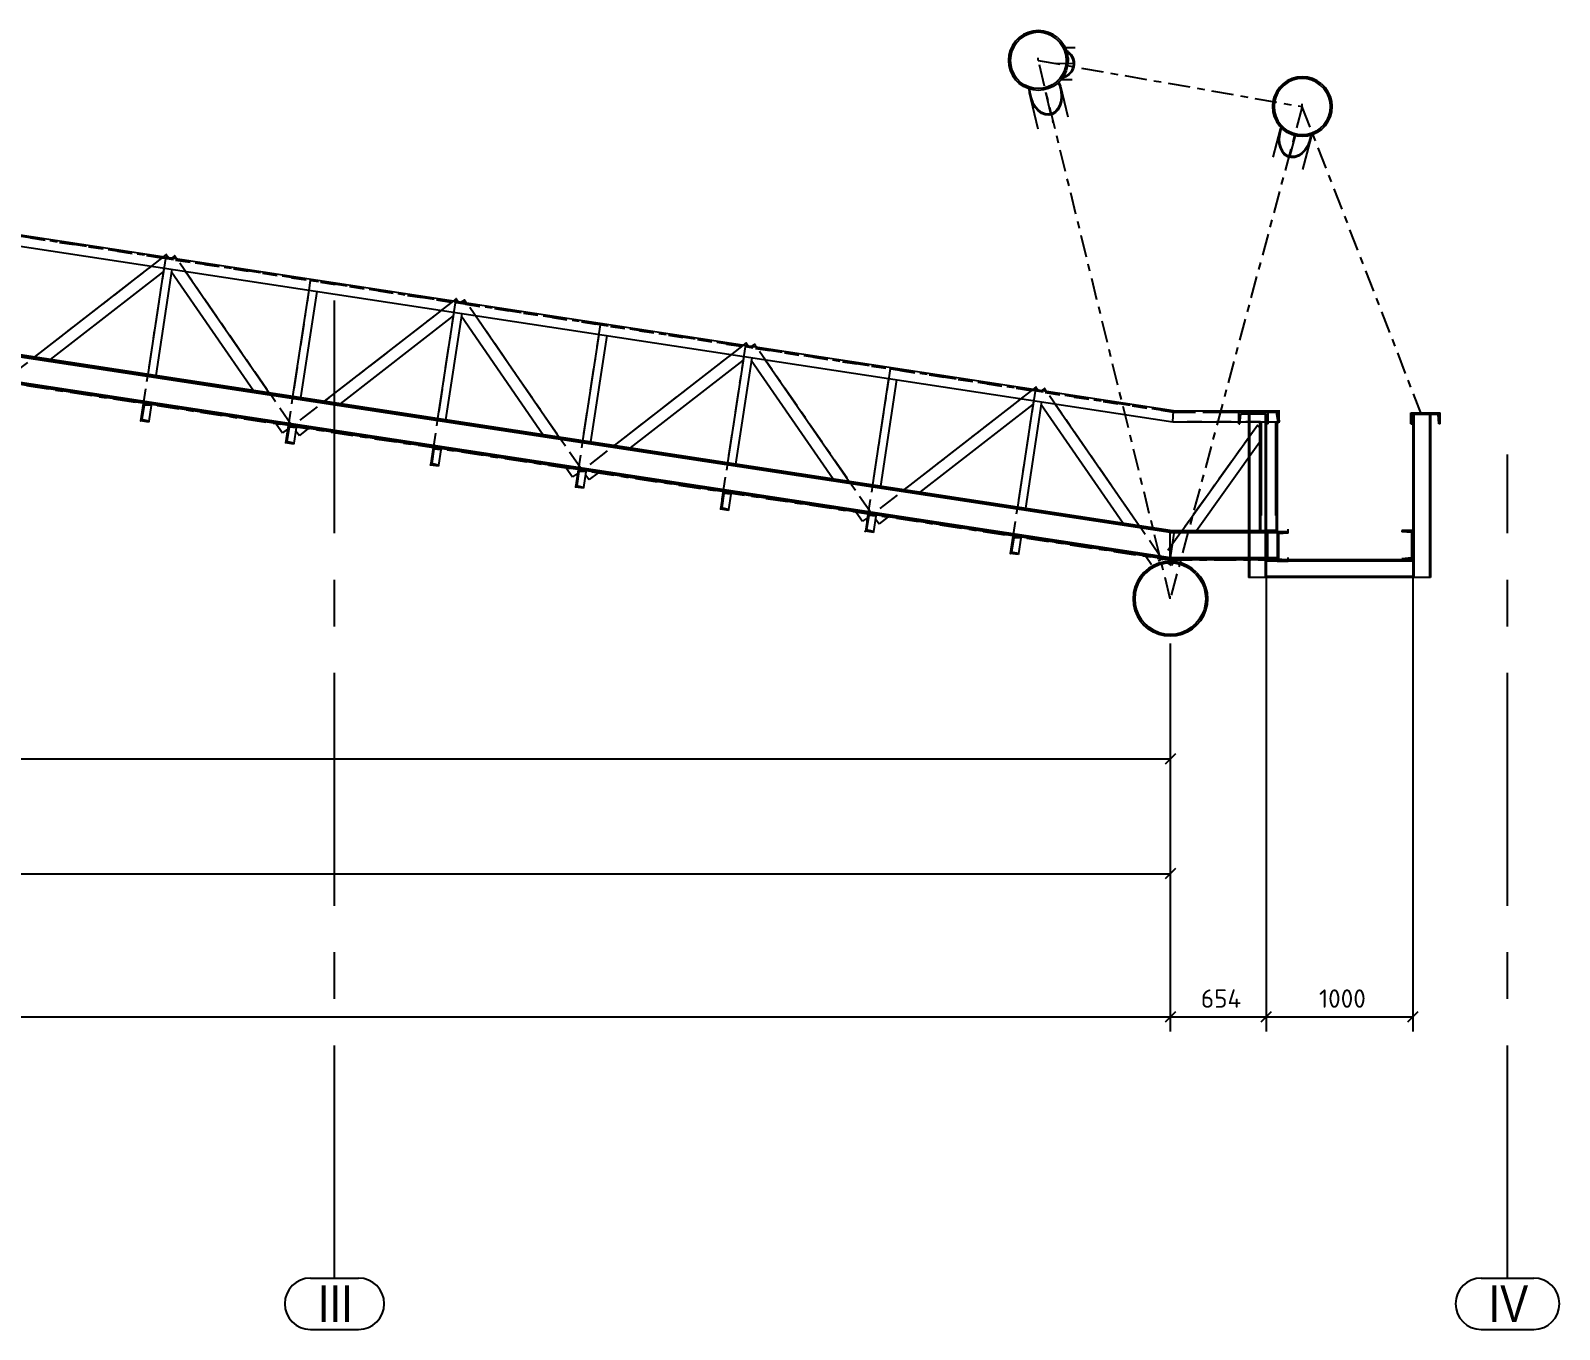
# Model space of a CAD drawing. Header units: millimetres. Extents: x 2368 to 8313, y 7493 to 11698.
# Drawn here: x 6373.1 to 6581.7, y 10291.8 to 10469 of the extents above; entities that cross this region are included whole.
import ezdxf

# ---------------------------------------------------------------- set-up
doc = ezdxf.new("R2010")
doc.units = ezdxf.units.MM
for name, pattern in [('CENTER', [50.8, 31.75, -6.35, 6.35, -6.35]), ('XKITLINE00', [0]), ('XKITLINE02', [4, 2, -2]), ('XKITLINE03', [6, 3, -1, 1, -1])]:
    doc.linetypes.add(name, pattern=pattern)
doc.styles.add('ARIAL_NARROW', font='ARIALN.TTF')
doc.styles.add('ISOCPEUR', font='isocpeur.ttf')

# ---------------------------------------------------------------- blocks, each defined once
blk = doc.blocks.new('KESIT')
for p, q in [((-3.74, 18.57), (-3.74, 20.07)), ((0.28, 20.07), (-3.74, 20.07)), ((-2.35, 19.9), (-2.4, 19.9)), ((-0.05, 19.9), (0, 19.9)), ((19.72, 20.07), (23.74, 20.07)), ((20, 19.9), (20.05, 19.9)), ((22.4, 19.9), (22.35, 19.9)), ((23.74, 18.57), (23.74, 20.07)), ((-3.74, 18.57), (-3.57, 18.57)), ((0.28, 18.57), (0.12, 18.57)), ((19.72, 18.57), (19.88, 18.57)), ((23.74, 18.57), (23.57, 18.57)), ((1.5, 4.02), (1.5, 3.86)), ((20, 0), (20, 4.13)), ((1.5, 0), (0, 0)), ((1.5, 0), (1.5, 0.17))]:
    blk.add_line(p, q)
at = {"color": 7, "linetype": 'XKITLINE00'}
for p, q in [((-3.57, 18.57), (-3.46, 19.9)), ((0, 19.9), (-3.46, 19.9)), ((-2.4, 19.9), (-2.4, -2.39)), ((-2.26, 19.9), (-2.26, -2.39)), ((-0.14, 19.9), (-0.14, -2.39)), ((0, 19.9), (0, 4.31)), ((0.11, 18.57), (0, 19.9)), ((0.28, 18.57), (0.28, 20.07)), ((19.72, 18.57), (19.72, 20.07)), ((19.89, 18.57), (20, 19.9)), ((20, 19.9), (20, -2.39)), ((20, 19.9), (23.46, 19.9)), ((20.14, 19.9), (20.14, -2.39)), ((22.26, 19.9), (22.26, -2.39)), ((22.4, 19.9), (22.4, -2.39)), ((23.57, 18.57), (23.46, 19.9)), ((0.12, 18.57), (0.11, 18.58)), ((19.88, 18.57), (19.89, 18.58)), ((0, 4.31), (0, 4.02)), ((1.5, 4.02), (0, 4.02)), ((0, 4.02), (0, -2.39)), ((1.5, 3.85), (0.17, 3.74)), ((0.17, 3.74), (0.17, 0.28)), ((1.5, 3.86), (1.49, 3.84)), ((20, 4.02), (18.5, 4.02)), ((18.5, 4.02), (18.5, 3.85)), ((19.83, 3.74), (18.5, 3.85)), ((19.83, 3.74), (19.83, 0.28)), ((20, 4.13), (20, 4)), ((20, 4), (20, 3.88)), ((1.5, 0.17), (0.17, 0.28)), ((19.83, 0.28), (18.5, 0.17)), ((18.5, 0), (18.5, 0.17)), ((20, 0), (18.5, 0)), ((-2.4, -1.89), (-2.4, -2.06)), ((20, -0.14), (0, -0.14)), ((18.5, 0), (1.5, 0)), ((22.4, -2.39), (-2.4, -2.39)), ((20, -2.25), (0, -2.25))]:
    blk.add_line(p, q, dxfattribs=at)
at = {"color": 1, "linetype": 'XKITLINE03'}
blk.add_line((20, 0), (20, 0.37), dxfattribs=at)
at = {"color": 1, "linetype": 'XKITLINE00'}
blk.add_circle((20, 0.18), 0.01, dxfattribs=at)

msp = doc.modelspace()

# ---------------------------------------------------------------- linework, layer by layer
at = {"color": 8, "linetype": 'XKITLINE00'}
for p, q in [((6509.1996, 10468.7057), (6508.5582, 10468.4053)), ((6509.8832, 10468.8896), (6509.1996, 10468.7057)), ((6509.9241, 10468.6562), (6509.2803, 10468.483)), ((6510.5882, 10468.9516), (6509.8832, 10468.8896)), ((6510.5882, 10468.7146), (6509.9241, 10468.6562)), ((6511.2932, 10468.8896), (6510.5882, 10468.9516)), ((6511.2522, 10468.6562), (6510.5882, 10468.7146)), ((6511.8961, 10468.483), (6511.2522, 10468.6562)), ((6511.9768, 10468.7057), (6511.2932, 10468.8896)), ((6512.6182, 10468.4053), (6511.9768, 10468.7057)), ((6507.0721, 10466.9131), (6506.773, 10466.269)), ((6507.2765, 10466.7946), (6506.9948, 10466.1879)), ((6507.478, 10467.4952), (6507.0721, 10466.9131)), ((6507.6588, 10467.3429), (6507.2765, 10466.7946)), ((6507.9785, 10467.9977), (6507.478, 10467.4952)), ((6508.1302, 10467.8162), (6507.6588, 10467.3429)), ((6508.5582, 10468.4053), (6507.9785, 10467.9977)), ((6508.6762, 10468.2001), (6508.1302, 10467.8162)), ((6509.2803, 10468.483), (6508.6762, 10468.2001)), ((6512.5002, 10468.2001), (6511.8961, 10468.483)), ((6513.0462, 10467.8162), (6512.5002, 10468.2001)), ((6513.1979, 10467.9977), (6512.6182, 10468.4053)), ((6513.0462, 10467.8162), (6513.5175, 10467.3429)), ((6513.1979, 10467.9977), (6513.6983, 10467.4952)), ((6513.5175, 10467.3429), (6513.8999, 10466.7946)), ((6513.6983, 10467.4952), (6514.1042, 10466.9131)), ((6513.8999, 10466.7946), (6514.1816, 10466.1879)), ((6514.1042, 10466.9131), (6514.4033, 10466.269)), ((6514.35, 10466.6105), (6514.3497, 10466.5271)), ((6514.3497, 10466.5271), (6514.406, 10466.3367)), ((6515.6182, 10466.5756), (6514.35, 10466.6105)), ((6506.5899, 10465.5825), (6506.5282, 10464.8745)), ((6506.5282, 10465.2411), (6506.5282, 10464.8745)), ((6506.5282, 10464.8745), (6506.5899, 10464.1666)), ((6506.773, 10466.269), (6506.5899, 10465.5825)), ((6506.8223, 10465.5414), (6506.7642, 10464.8745)), ((6506.7642, 10464.8745), (6506.8223, 10464.2077)), ((6506.9948, 10466.1879), (6506.8223, 10465.5414)), ((6514.1816, 10466.1879), (6514.3541, 10465.5414)), ((6514.3541, 10465.5414), (6514.4122, 10464.8745)), ((6514.4122, 10464.8745), (6514.3541, 10464.2077)), ((6514.4033, 10466.269), (6514.5865, 10465.5825)), ((6514.406, 10466.3367), (6514.4203, 10466.2993)), ((6514.4203, 10466.2993), (6514.4391, 10466.2107)), ((6514.4391, 10466.2107), (6514.4794, 10466.0605)), ((6514.698, 10466.0437), (6514.4391, 10466.2107)), ((6514.6174, 10465.9715), (6514.4794, 10466.0605)), ((6514.5865, 10465.5825), (6514.6482, 10464.8745)), ((6514.6482, 10464.8745), (6514.5865, 10464.1666)), ((6514.6174, 10465.9715), (6514.9733, 10465.6118)), ((6514.6482, 10465.2411), (6514.6482, 10464.8745)), ((6514.698, 10466.0437), (6515.0709, 10465.6668)), ((6514.9733, 10465.6118), (6515.2269, 10465.1945)), ((6515.0709, 10465.6668), (6515.3367, 10465.2295)), ((6515.2269, 10465.1945), (6515.3655, 10464.7405)), ((6515.3367, 10465.2295), (6515.4819, 10464.7538)), ((6515.3655, 10464.7405), (6515.3821, 10464.2725)), ((6515.4819, 10464.7538), (6515.4993, 10464.2634)), ((6506.5899, 10464.1666), (6506.773, 10463.4801)), ((6506.773, 10463.4801), (6507.0721, 10462.836)), ((6506.8223, 10464.2077), (6506.9948, 10463.5612)), ((6506.9948, 10463.5612), (6507.2765, 10462.9545)), ((6507.0721, 10462.836), (6507.478, 10462.2539)), ((6507.2765, 10462.9545), (6507.6588, 10462.4062)), ((6507.6588, 10462.4062), (6508.1302, 10461.9329)), ((6513.5175, 10462.4062), (6513.0462, 10461.9329)), ((6513.8999, 10462.9545), (6513.5175, 10462.4062)), ((6514.1042, 10462.836), (6513.6983, 10462.2539)), ((6513.8282, 10462.4049), (6513.7519, 10462.3307)), ((6513.9336, 10462.5564), (6513.8282, 10462.4049)), ((6513.8562, 10462.4109), (6513.8282, 10462.4049)), ((6513.8884, 10462.5025), (6513.8365, 10462.452)), ((6514.3679, 10462.633), (6513.8562, 10462.4109)), ((6513.9336, 10462.5564), (6513.8884, 10462.5025)), ((6514.1816, 10463.5612), (6513.8999, 10462.9545)), ((6514.3024, 10462.7165), (6513.9336, 10462.5564)), ((6514.4033, 10463.4801), (6514.1042, 10462.836)), ((6514.3541, 10464.2077), (6514.1816, 10463.5612)), ((6514.7221, 10463.0161), (6514.3024, 10462.7165)), ((6514.8077, 10462.9469), (6514.3679, 10462.633)), ((6514.5865, 10464.1666), (6514.4033, 10463.4801)), ((6515.0521, 10463.3881), (6514.7221, 10463.0161)), ((6515.1535, 10463.3367), (6514.8077, 10462.9469)), ((6515.2758, 10463.8141), (6515.0521, 10463.3881)), ((6515.3879, 10463.783), (6515.1535, 10463.3367)), ((6515.3821, 10464.2725), (6515.2758, 10463.8141)), ((6515.4993, 10464.2634), (6515.3879, 10463.783)), ((6545.1996, 10462.4078), (6544.5582, 10462.1075)), ((6545.8832, 10462.5918), (6545.1996, 10462.4078)), ((6545.9241, 10462.3584), (6545.2803, 10462.1851)), ((6546.5882, 10462.6537), (6545.8832, 10462.5918)), ((6546.5882, 10462.4167), (6545.9241, 10462.3584)), ((6547.2932, 10462.5918), (6546.5882, 10462.6537)), ((6547.2522, 10462.3584), (6546.5882, 10462.4167)), ((6547.8961, 10462.1851), (6547.2522, 10462.3584)), ((6547.9768, 10462.4078), (6547.2932, 10462.5918)), ((6548.6182, 10462.1075), (6547.9768, 10462.4078)), ((6507.478, 10462.2539), (6507.9785, 10461.7514)), ((6508.5582, 10461.3438), (6507.9785, 10461.7514)), ((6508.6762, 10461.549), (6508.1302, 10461.9329)), ((6509.1996, 10461.0434), (6508.5582, 10461.3438)), ((6509.2803, 10461.2661), (6508.6762, 10461.549)), ((6509.8832, 10460.8595), (6509.1996, 10461.0434)), ((6509.9241, 10461.0929), (6509.2803, 10461.2661)), ((6509.3369, 10460.993), (6509.3089, 10460.99)), ((6509.3089, 10460.99), (6509.3486, 10460.4506)), ((6509.3757, 10460.9625), (6509.3089, 10460.99)), ((6509.3757, 10460.9873), (6509.3369, 10460.993)), ((6509.3486, 10460.4506), (6509.5114, 10459.7487)), ((6509.4037, 10460.9885), (6509.3757, 10460.9873)), ((6509.4127, 10460.9544), (6509.3757, 10460.9625)), ((6509.4407, 10460.963), (6509.4127, 10460.9544)), ((6509.4127, 10460.9544), (6509.4494, 10460.4557)), ((6509.4905, 10460.9651), (6509.4407, 10460.963)), ((6509.4494, 10460.4557), (6509.6048, 10459.7858)), ((6510.5882, 10460.7975), (6509.8832, 10460.8595)), ((6510.5882, 10461.0345), (6509.9241, 10461.0929)), ((6511.2522, 10461.0929), (6510.5882, 10461.0345)), ((6511.2932, 10460.8595), (6510.5882, 10460.7975)), ((6511.8961, 10461.2661), (6511.2522, 10461.0929)), ((6511.9768, 10461.0434), (6511.2932, 10460.8595)), ((6512.5002, 10461.549), (6511.8961, 10461.2661)), ((6512.6182, 10461.3438), (6511.9768, 10461.0434)), ((6513.0462, 10461.9329), (6512.5002, 10461.549)), ((6513.1979, 10461.7514), (6512.6182, 10461.3438)), ((6513.6983, 10462.2539), (6513.1979, 10461.7514)), ((6513.2907, 10461.8263), (6513.2568, 10461.8105)), ((6513.3118, 10461.8301), (6513.2907, 10461.8263)), ((6513.3557, 10461.8824), (6513.3048, 10461.8587)), ((6513.3557, 10461.8641), (6513.3118, 10461.8301)), ((6513.3118, 10461.8301), (6513.5088, 10461.3394)), ((6513.3909, 10461.903), (6513.3557, 10461.8641)), ((6513.3718, 10461.8945), (6513.3557, 10461.8824)), ((6513.3909, 10461.903), (6513.3718, 10461.8945)), ((6513.3909, 10461.903), (6513.6022, 10461.3766)), ((6513.5088, 10461.3394), (6513.6642, 10460.6696)), ((6513.6022, 10461.3766), (6513.765, 10460.6747)), ((6513.6022, 10461.3766), (6514.6244, 10457.1928)), ((6513.6642, 10460.6696), (6513.7139, 10459.9943)), ((6515.196, 10462.2131), (6513.6987, 10462.2543)), ((6513.765, 10460.6747), (6513.8171, 10459.9671)), ((6543.0721, 10460.6153), (6542.773, 10459.9712)), ((6543.2765, 10460.4968), (6542.9948, 10459.8902)), ((6543.478, 10461.1974), (6543.0721, 10460.6153)), ((6543.6588, 10461.0451), (6543.2765, 10460.4968)), ((6543.9785, 10461.6999), (6543.478, 10461.1974)), ((6544.1302, 10461.5184), (6543.6588, 10461.0451)), ((6544.5582, 10462.1075), (6543.9785, 10461.6999)), ((6544.6762, 10461.9023), (6544.1302, 10461.5184)), ((6545.2803, 10462.1851), (6544.6762, 10461.9023)), ((6548.5002, 10461.9023), (6547.8961, 10462.1851)), ((6549.0462, 10461.5184), (6548.5002, 10461.9023)), ((6549.1979, 10461.6999), (6548.6182, 10462.1075)), ((6549.0462, 10461.5184), (6549.5175, 10461.0451)), ((6549.1979, 10461.6999), (6549.6983, 10461.1974)), ((6549.5175, 10461.0451), (6549.8999, 10460.4968)), ((6549.6983, 10461.1974), (6550.1042, 10460.6153)), ((6549.8999, 10460.4968), (6550.1816, 10459.8902)), ((6550.1042, 10460.6153), (6550.4033, 10459.9712)), ((6509.5114, 10459.7487), (6510.5336, 10455.5649)), ((6509.5114, 10459.7487), (6509.7768, 10459.0875)), ((6509.6048, 10459.7858), (6509.8581, 10459.1549)), ((6509.7768, 10459.0875), (6510.1314, 10458.5004)), ((6509.8581, 10459.1549), (6510.1965, 10458.5946)), ((6510.1314, 10458.5004), (6510.5576, 10458.0166)), ((6510.1965, 10458.5946), (6510.6032, 10458.1329)), ((6511.0577, 10457.7931), (6510.6032, 10458.1329)), ((6513.231, 10458.2662), (6512.8864, 10457.8859)), ((6513.3111, 10458.1564), (6512.95, 10457.7578)), ((6513.4917, 10458.7618), (6513.231, 10458.2662)), ((6513.5843, 10458.6756), (6513.3111, 10458.1564)), ((6513.6554, 10459.3476), (6513.4917, 10458.7618)), ((6513.7558, 10459.2894), (6513.5843, 10458.6756)), ((6513.7139, 10459.9943), (6513.6554, 10459.3476)), ((6513.8171, 10459.9671), (6513.7558, 10459.2894)), ((6542.5899, 10459.2848), (6542.5282, 10458.5769)), ((6542.5282, 10458.9414), (6542.5282, 10458.5769)), ((6542.5282, 10458.5769), (6542.5899, 10457.8689)), ((6542.773, 10459.9712), (6542.5899, 10459.2848)), ((6542.8223, 10459.2436), (6542.7642, 10458.5769)), ((6542.7642, 10458.5769), (6542.8223, 10457.9101)), ((6542.9948, 10459.8902), (6542.8223, 10459.2436)), ((6550.1816, 10459.8902), (6550.3541, 10459.2436)), ((6550.3541, 10459.2436), (6550.4122, 10458.5769)), ((6550.4122, 10458.5769), (6550.3541, 10457.9101)), ((6550.4033, 10459.9712), (6550.5865, 10459.2848)), ((6550.5865, 10459.2848), (6550.6482, 10458.5769)), ((6550.6482, 10458.5769), (6550.5865, 10457.8689)), ((6550.6482, 10458.9414), (6550.6482, 10458.5769)), ((6511.0338, 10457.6606), (6510.5576, 10458.0166)), ((6511.5362, 10457.45), (6511.0338, 10457.6606)), ((6511.5372, 10457.5921), (6511.0577, 10457.7931)), ((6512.0397, 10457.3955), (6511.5362, 10457.45)), ((6512.0176, 10457.5402), (6511.5372, 10457.5921)), ((6512.475, 10457.6397), (6512.0176, 10457.5402)), ((6512.519, 10457.4999), (6512.0397, 10457.3955)), ((6512.8864, 10457.8859), (6512.475, 10457.6397)), ((6512.95, 10457.7578), (6512.519, 10457.4999)), ((6542.5899, 10457.8689), (6542.773, 10457.1825)), ((6542.773, 10457.1825), (6543.0721, 10456.5384)), ((6542.8223, 10457.9101), (6542.9948, 10457.2636)), ((6542.9948, 10457.2636), (6543.2765, 10456.6569)), ((6543.0721, 10456.5384), (6543.478, 10455.9563)), ((6543.2765, 10456.6569), (6543.6588, 10456.1087)), ((6543.6588, 10456.1087), (6544.1302, 10455.6354)), ((6549.5175, 10456.1087), (6549.0462, 10455.6354)), ((6549.8999, 10456.6569), (6549.5175, 10456.1087)), ((6550.1042, 10456.5384), (6549.6983, 10455.9563)), ((6550.1816, 10457.2636), (6549.8999, 10456.6569)), ((6550.4033, 10457.1825), (6550.1042, 10456.5384)), ((6550.3541, 10457.9101), (6550.1816, 10457.2636)), ((6550.5865, 10457.8689), (6550.4033, 10457.1825)), ((6543.5921, 10455.4901), (6542.5698, 10451.6963)), ((6543.4205, 10454.8244), (6543.3593, 10454.1494)), ((6543.3593, 10454.1494), (6543.4114, 10453.4988)), ((6543.5921, 10455.4901), (6543.4205, 10454.8244)), ((6543.5209, 10454.8158), (6543.4625, 10454.1716)), ((6543.4625, 10454.1716), (6543.5122, 10453.5507)), ((6543.478, 10455.9563), (6543.9785, 10455.4538)), ((6543.6846, 10455.4511), (6543.5209, 10454.8158)), ((6543.6874, 10455.7075), (6543.5921, 10455.4901)), ((6543.7608, 10455.6235), (6543.6846, 10455.4511)), ((6543.6874, 10455.7075), (6543.7608, 10455.6235)), ((6543.7484, 10455.6792), (6543.6874, 10455.7075)), ((6543.7608, 10455.6695), (6543.7484, 10455.6792)), ((6543.8211, 10455.6118), (6543.7608, 10455.6235)), ((6544.5582, 10455.0462), (6543.9785, 10455.4538)), ((6544.6762, 10455.2515), (6544.1302, 10455.6354)), ((6545.1996, 10454.7459), (6544.5582, 10455.0462)), ((6545.2803, 10454.9686), (6544.6762, 10455.2515)), ((6545.8832, 10454.562), (6545.1996, 10454.7459)), ((6545.9241, 10454.7953), (6545.2803, 10454.9686)), ((6546.5882, 10454.5), (6545.8832, 10454.562)), ((6546.5882, 10454.737), (6545.9241, 10454.7953)), ((6547.2522, 10454.7953), (6546.5882, 10454.737)), ((6547.2932, 10454.562), (6546.5882, 10454.5)), ((6547.8961, 10454.9686), (6547.2522, 10454.7953)), ((6547.9768, 10454.7459), (6547.2932, 10454.562)), ((6547.7182, 10454.4572), (6547.5545, 10453.822)), ((6547.8186, 10454.4487), (6547.6471, 10453.783)), ((6547.722, 10454.6486), (6547.6761, 10454.665)), ((6547.7354, 10454.6465), (6547.7182, 10454.4572)), ((6547.7354, 10454.6465), (6547.722, 10454.6486)), ((6547.8402, 10454.6872), (6547.7354, 10454.6465)), ((6547.8402, 10454.6872), (6547.7888, 10454.6953)), ((6547.8402, 10454.6872), (6547.8186, 10454.4487)), ((6548.5002, 10455.2515), (6547.8961, 10454.9686)), ((6548.6182, 10455.0462), (6547.9768, 10454.7459)), ((6549.0462, 10455.6354), (6548.5002, 10455.2515)), ((6549.1979, 10455.4538), (6548.6182, 10455.0462)), ((6549.6983, 10455.9563), (6549.1979, 10455.4538)), ((6543.4114, 10453.4988), (6543.5742, 10452.9052)), ((6543.5122, 10453.5507), (6543.6676, 10452.9842)), ((6543.5742, 10452.9052), (6543.8396, 10452.3984)), ((6543.6676, 10452.9842), (6543.9208, 10452.5006)), ((6543.8396, 10452.3984), (6544.1942, 10452.0039)), ((6543.9208, 10452.5006), (6544.2593, 10452.1241)), ((6544.6203, 10451.7414), (6544.1942, 10452.0039)), ((6544.6659, 10451.8736), (6544.2593, 10452.1241)), ((6545.1204, 10451.7616), (6544.6659, 10451.8736)), ((6546.1025, 10451.8409), (6545.599, 10451.6578)), ((6546.0804, 10451.9685), (6545.5999, 10451.7938)), ((6546.5378, 10452.277), (6546.0804, 10451.9685)), ((6546.5817, 10452.1641), (6546.1025, 10451.8409)), ((6546.9491, 10452.7039), (6546.5378, 10452.277)), ((6547.0127, 10452.6114), (6546.5817, 10452.1641)), ((6547.6471, 10453.783), (6546.6249, 10449.9893)), ((6547.2938, 10453.2276), (6546.9491, 10452.7039)), ((6547.3739, 10453.1602), (6547.0127, 10452.6114)), ((6547.5545, 10453.822), (6547.2938, 10453.2276)), ((6547.6471, 10453.783), (6547.3739, 10453.1602)), ((6547.5545, 10453.822), (6547.554, 10453.8202)), ((6545.0965, 10451.6241), (6544.6203, 10451.7414)), ((6545.599, 10451.6578), (6545.0965, 10451.6241)), ((6545.5999, 10451.7938), (6545.1204, 10451.7616)), ((6525.6022, 10395.5688), (6524.9961, 10395.049)), ((6526.2819, 10395.9871), (6525.6022, 10395.5688)), ((6526.389, 10395.7759), (6525.7409, 10395.3771)), ((6527.0184, 10396.2934), (6526.2819, 10395.9871)), ((6527.0913, 10396.068), (6526.389, 10395.7759)), ((6527.7935, 10396.4803), (6527.0184, 10396.2934)), ((6527.8304, 10396.2462), (6527.0913, 10396.068)), ((6528.5882, 10396.5431), (6527.7935, 10396.4803)), ((6528.5882, 10396.3061), (6527.8304, 10396.2462)), ((6529.3829, 10396.4803), (6528.5882, 10396.5431)), ((6529.3459, 10396.2462), (6528.5882, 10396.3061)), ((6530.0851, 10396.068), (6529.3459, 10396.2462)), ((6530.158, 10396.2934), (6529.3829, 10396.4803)), ((6530.7873, 10395.7759), (6530.0851, 10396.068)), ((6530.8944, 10395.9871), (6530.158, 10396.2934)), ((6531.4354, 10395.3771), (6530.7873, 10395.7759)), ((6531.5741, 10395.5688), (6530.8944, 10395.9871)), ((6532.1803, 10395.049), (6531.5741, 10395.5688)), ((6524.0619, 10393.7578), (6523.7568, 10393.0183)), ((6524.2721, 10393.6502), (6523.9813, 10392.945)), ((6524.4784, 10394.4403), (6524.0619, 10393.7578)), ((6524.6693, 10394.301), (6524.2721, 10393.6502)), ((6524.9961, 10395.049), (6524.4784, 10394.4403)), ((6525.1629, 10394.8814), (6524.6693, 10394.301)), ((6525.7409, 10395.3771), (6525.1629, 10394.8814)), ((6532.0134, 10394.8814), (6531.4354, 10395.3771)), ((6532.0134, 10394.8814), (6532.5071, 10394.301)), ((6532.1803, 10395.049), (6532.698, 10394.4403)), ((6532.5071, 10394.301), (6532.9042, 10393.6502)), ((6532.698, 10394.4403), (6533.1145, 10393.7578)), ((6532.9042, 10393.6502), (6533.1951, 10392.945)), ((6533.1145, 10393.7578), (6533.4195, 10393.0183)), ((6523.5707, 10392.2399), (6523.5082, 10391.4419)), ((6523.5082, 10391.8074), (6523.5082, 10391.4419)), ((6523.5082, 10391.4419), (6523.5707, 10390.6439)), ((6523.7568, 10393.0183), (6523.5707, 10392.2399)), ((6523.8038, 10392.2029), (6523.7442, 10391.4419)), ((6523.7442, 10391.4419), (6523.8038, 10390.681)), ((6523.9813, 10392.945), (6523.8038, 10392.2029)), ((6533.1951, 10392.945), (6533.3725, 10392.2029)), ((6533.3725, 10392.2029), (6533.4322, 10391.4419)), ((6533.4322, 10391.4419), (6533.3725, 10390.681)), ((6533.4195, 10393.0183), (6533.6056, 10392.2399)), ((6533.6056, 10392.2399), (6533.6682, 10391.4419)), ((6533.6682, 10391.4419), (6533.6056, 10390.6439)), ((6533.6682, 10391.8074), (6533.6682, 10391.4419)), ((6523.5707, 10390.6439), (6523.7568, 10389.8656)), ((6523.7568, 10389.8656), (6524.0619, 10389.126)), ((6523.8038, 10390.681), (6523.9813, 10389.9388)), ((6523.9813, 10389.9388), (6524.2721, 10389.2336)), ((6533.1951, 10389.9388), (6532.9042, 10389.2336)), ((6533.4195, 10389.8656), (6533.1145, 10389.126)), ((6533.3725, 10390.681), (6533.1951, 10389.9388)), ((6533.6056, 10390.6439), (6533.4195, 10389.8656)), ((6524.0619, 10389.126), (6524.4784, 10388.4435)), ((6524.2721, 10389.2336), (6524.6693, 10388.5828)), ((6524.4784, 10388.4435), (6524.9961, 10387.8349)), ((6524.6693, 10388.5828), (6525.1629, 10388.0024)), ((6525.6022, 10387.315), (6524.9961, 10387.8349)), ((6525.7409, 10387.5067), (6525.1629, 10388.0024)), ((6526.2819, 10386.8968), (6525.6022, 10387.315)), ((6526.389, 10387.1079), (6525.7409, 10387.5067)), ((6531.4354, 10387.5067), (6530.7873, 10387.1079)), ((6531.5741, 10387.315), (6530.8944, 10386.8968)), ((6532.0134, 10388.0024), (6531.4354, 10387.5067)), ((6532.1803, 10387.8349), (6531.5741, 10387.315)), ((6532.5071, 10388.5828), (6532.0134, 10388.0024)), ((6532.698, 10388.4435), (6532.1803, 10387.8349)), ((6532.9042, 10389.2336), (6532.5071, 10388.5828)), ((6533.1145, 10389.126), (6532.698, 10388.4435)), ((6527.0184, 10386.5904), (6526.2819, 10386.8968)), ((6527.0913, 10386.8158), (6526.389, 10387.1079)), ((6527.7935, 10386.4036), (6527.0184, 10386.5904)), ((6527.8304, 10386.6376), (6527.0913, 10386.8158)), ((6528.5882, 10386.3408), (6527.7935, 10386.4036)), ((6528.5882, 10386.5778), (6527.8304, 10386.6376)), ((6529.3459, 10386.6376), (6528.5882, 10386.5778)), ((6529.3829, 10386.4036), (6528.5882, 10386.3408)), ((6530.0851, 10386.8158), (6529.3459, 10386.6376)), ((6530.158, 10386.5904), (6529.3829, 10386.4036)), ((6530.7873, 10387.1079), (6530.0851, 10386.8158)), ((6530.8944, 10386.8968), (6530.158, 10386.5904))]:
    msp.add_line(p, q, dxfattribs=at)
at = {"color": 7, "linetype": 'XKITLINE00'}
for p, q in [((6511.3087, 10468.8854), (6511.0935, 10468.6702)), ((6529.0522, 10417.0644), (6203.1312, 10466.7627)), ((6202.9406, 10465.2744), (6528.9385, 10415.5644)), ((6506.8069, 10464.3837), (6506.5899, 10464.1666)), ((6515.119, 10465.5877), (6515.0317, 10465.5157)), ((6506.5899, 10464.1666), (6506.5899, 10464.1666)), ((6514.1437, 10462.6476), (6513.8562, 10462.4109)), ((6515.2855, 10463.588), (6515.0592, 10463.4016)), ((6547.0933, 10462.3723), (6547.3085, 10462.5876)), ((6509.443, 10460.5437), (6509.3486, 10460.4506)), ((6542.5899, 10457.8689), (6542.8069, 10458.086)), ((6542.5899, 10457.8689), (6542.5899, 10457.8689)), ((6543.5512, 10453.4085), (6543.4114, 10453.4988)), ((6543.4114, 10453.4988), (6543.4114, 10453.4988)), ((6546.0243, 10451.8124), (6545.8898, 10451.8992)), ((6528.5882, 10400.4996), (6201.1495, 10450.4284)), ((6529.1655, 10400.5192), (6201.1655, 10450.5336)), ((6529.1911, 10400.6872), (6201.1912, 10450.7017)), ((6528.6011, 10396.9029), (6200.6138, 10446.9154)), ((6528.6091, 10397.0093), (6200.6299, 10447.0206)), ((6391.6455, 10438.4019), (6391.2314, 10438.0801)), ((6391.6455, 10438.4019), (6391.9849, 10437.9652)), ((6392.7946, 10438.2244), (6392.3405, 10437.911)), ((6392.7946, 10438.2244), (6393.0897, 10437.7967)), ((6389.5989, 10436.8117), (6373.6341, 10424.407)), ((6391.2492, 10436.0678), (6375.814, 10424.0746)), ((6391.3226, 10436.5489), (6389.1113, 10422.047)), ((6392.41, 10436.3831), (6390.1987, 10421.8812)), ((6392.3577, 10436.0403), (6403.5303, 10419.8484)), ((6394.2598, 10436.101), (6405.7028, 10419.5171)), ((6411.094, 10433.534), (6408.8827, 10419.0322)), ((6412.1815, 10433.3682), (6409.9701, 10418.8664)), ((6431.1885, 10432.3722), (6430.7743, 10432.0504)), ((6431.1885, 10432.3722), (6431.5279, 10431.9355)), ((6432.3376, 10432.1946), (6431.8834, 10431.8813)), ((6432.3376, 10432.1946), (6432.6327, 10431.767)), ((6528.5882, 10396.7329), (6310.5097, 10429.9862)), ((6429.1419, 10430.782), (6413.1772, 10418.3774)), ((6430.7922, 10430.038), (6415.3571, 10418.045)), ((6430.8656, 10430.5191), (6428.6543, 10416.0174)), ((6431.953, 10430.3533), (6429.7417, 10415.8516)), ((6431.9007, 10430.0106), (6443.0732, 10413.8187)), ((6433.8028, 10430.0712), (6445.2457, 10413.4875)), ((6450.637, 10427.5043), (6448.4257, 10413.0026)), ((6451.7244, 10427.3384), (6449.5132, 10412.8368)), ((6468.6849, 10424.7522), (6452.7203, 10412.3477)), ((6470.7315, 10426.3425), (6470.3173, 10426.0206)), ((6470.7315, 10426.3425), (6471.0709, 10425.9057)), ((6471.8806, 10426.1649), (6471.4264, 10425.8515)), ((6471.8806, 10426.1649), (6472.1757, 10425.7373)), ((6470.3352, 10424.0083), (6454.9002, 10412.0153)), ((6470.4085, 10424.4894), (6468.1973, 10409.9878)), ((6471.496, 10424.3236), (6469.2847, 10409.8219)), ((6471.4437, 10423.9808), (6482.6161, 10407.7891)), ((6473.3458, 10424.0415), (6484.7886, 10407.4579)), ((6490.18, 10421.4745), (6487.9687, 10406.9729)), ((6491.2674, 10421.3087), (6489.0562, 10406.8071)), ((6508.2278, 10418.7225), (6492.2634, 10406.3181)), ((6510.2745, 10420.3128), (6509.8603, 10419.9909)), ((6510.2745, 10420.3128), (6510.6139, 10419.876)), ((6511.4236, 10420.1352), (6510.9694, 10419.8218)), ((6511.4236, 10420.1352), (6511.7187, 10419.7075)), ((6388.5082, 10418.0923), (6388.1464, 10415.7197)), ((6388.4007, 10416.4585), (6388.2412, 10416.3412)), ((6388.6145, 10417.8608), (6388.3169, 10415.909)), ((6388.5503, 10418.0859), (6388.5018, 10418.0502)), ((6388.5083, 10418.0927), (6388.5082, 10418.0923)), ((6389.5956, 10417.9265), (6388.5082, 10418.0923)), ((6389.5751, 10417.792), (6388.6145, 10417.8608)), ((6389.5751, 10417.792), (6389.2544, 10415.6883)), ((6389.5956, 10417.9265), (6389.5751, 10417.792)), ((6389.5957, 10417.9269), (6389.5956, 10417.9265)), ((6509.8782, 10417.9786), (6494.4433, 10405.9857)), ((6509.9515, 10418.4597), (6507.7403, 10403.9581)), ((6511.039, 10418.2938), (6508.8277, 10403.7923)), ((6510.9867, 10417.9511), (6522.159, 10401.7595)), ((6512.8888, 10418.0118), (6524.3315, 10401.4282)), ((6528.9385, 10415.5644), (6529.0522, 10417.0644)), ((6528.9385, 10415.5644), (6529.0522, 10417.0644)), ((6529.0522, 10417.0644), (6529.0522, 10417.0644)), ((6529.0522, 10417.0644), (6529.0522, 10417.0644)), ((6529.0522, 10417.0644), (6543.2957, 10417.0644)), ((6543.2957, 10417.0644), (6543.4282, 10415.5644)), ((6543.4282, 10416.9515), (6543.3047, 10416.9631)), ((6543.4282, 10415.4577), (6543.4282, 10417.1695)), ((6389.2338, 10415.5539), (6388.1464, 10415.7197)), ((6389.2543, 10415.6883), (6388.3169, 10415.909)), ((6389.2543, 10415.6883), (6389.2338, 10415.5539)), ((6406.6505, 10415.3264), (6407.5065, 10414.0858)), ((6408.2016, 10414.5655), (6407.5065, 10414.0858)), ((6408.2797, 10415.0774), (6407.9179, 10412.7048)), ((6408.386, 10414.846), (6408.0883, 10412.8941)), ((6408.3218, 10415.071), (6408.2732, 10415.0353)), ((6408.2797, 10415.0779), (6408.2797, 10415.0774)), ((6409.3671, 10414.9116), (6408.2797, 10415.0774)), ((6409.3466, 10414.7772), (6408.386, 10414.846)), ((6409.3466, 10414.7772), (6409.0258, 10412.6735)), ((6409.2885, 10414.3961), (6409.8052, 10413.7311)), ((6409.3671, 10414.9116), (6409.3466, 10414.7772)), ((6409.3672, 10414.9121), (6409.3671, 10414.9116)), ((6411.0039, 10414.6625), (6409.8052, 10413.7311)), ((6528.9385, 10415.5644), (6543.4282, 10415.5644)), ((6540.4715, 10415.0754), (6530.194, 10400.7329)), ((6540.7681, 10414.8629), (6540.4715, 10415.0754)), ((6540.7681, 10415.5644), (6540.7681, 10400.7329)), ((6540.9041, 10415.5644), (6540.9041, 10400.7329)), ((6540.9809, 10415.5644), (6540.9809, 10402.8223)), ((6542.9553, 10415.5644), (6542.9553, 10402.8223)), ((6543.0321, 10415.5644), (6543.0321, 10400.7329)), ((6543.1681, 10415.5644), (6543.1681, 10400.8606)), ((6543.2509, 10415.5644), (6543.2582, 10415.4736)), ((6543.4282, 10415.4577), (6543.2582, 10415.4736)), ((6409.0053, 10412.539), (6407.9179, 10412.7048)), ((6408.1721, 10413.4437), (6408.0126, 10413.3264)), ((6409.0258, 10412.6735), (6408.0883, 10412.8941)), ((6409.0258, 10412.6735), (6409.0053, 10412.539)), ((6540.7681, 10412.7424), (6532.1623, 10400.7329)), ((6428.0512, 10412.0626), (6427.6894, 10409.69)), ((6427.9437, 10410.4288), (6427.7842, 10410.3115)), ((6428.1575, 10411.8311), (6427.8599, 10409.8792)), ((6428.0933, 10412.0561), (6428.0448, 10412.0204)), ((6428.0513, 10412.0631), (6428.0512, 10412.0626)), ((6429.1386, 10411.8967), (6428.0512, 10412.0626)), ((6429.1181, 10411.7623), (6428.1575, 10411.8311)), ((6429.1181, 10411.7623), (6428.7973, 10409.6586)), ((6429.1386, 10411.8967), (6429.1181, 10411.7623)), ((6429.1387, 10411.8973), (6429.1386, 10411.8967)), ((6428.7768, 10409.5242), (6427.6894, 10409.69)), ((6428.7973, 10409.6586), (6427.8599, 10409.8792)), ((6428.7973, 10409.6586), (6428.7768, 10409.5242)), ((6446.1934, 10409.2967), (6447.0494, 10408.0561)), ((6447.7446, 10408.5358), (6447.0494, 10408.0561)), ((6447.8226, 10409.0477), (6447.4609, 10406.6751)), ((6447.929, 10408.8162), (6447.6313, 10406.8644)), ((6447.8648, 10409.0413), (6447.8162, 10409.0056)), ((6448.9101, 10408.8819), (6447.8226, 10409.0477)), ((6447.8227, 10409.0483), (6447.8227, 10409.0477)), ((6448.8896, 10408.7474), (6447.929, 10408.8162)), ((6448.8896, 10408.7474), (6448.5688, 10406.6437)), ((6448.8315, 10408.3663), (6449.3482, 10407.7014)), ((6448.9101, 10408.8819), (6448.8896, 10408.7474)), ((6448.9102, 10408.8825), (6448.9101, 10408.8819)), ((6450.547, 10408.6329), (6449.3482, 10407.7014)), ((6448.5483, 10406.5093), (6447.4609, 10406.6751)), ((6447.7151, 10407.4139), (6447.5556, 10407.2966)), ((6448.5688, 10406.6437), (6447.6313, 10406.8644)), ((6448.5688, 10406.6437), (6448.5483, 10406.5093)), ((6467.5942, 10406.0328), (6467.2324, 10403.6603)), ((6467.6363, 10406.0264), (6467.5877, 10405.9907)), ((6467.5943, 10406.0335), (6467.5942, 10406.0328)), ((6468.6816, 10405.867), (6467.5942, 10406.0328)), ((6467.4867, 10404.3991), (6467.3272, 10404.2818)), ((6467.7005, 10405.8014), (6467.4029, 10403.8495)), ((6468.6611, 10405.7326), (6467.7005, 10405.8014)), ((6468.6611, 10405.7326), (6468.3403, 10403.6289)), ((6468.6816, 10405.867), (6468.6611, 10405.7326)), ((6468.6817, 10405.8676), (6468.6816, 10405.867)), ((6468.3198, 10403.4944), (6467.2324, 10403.6603)), ((6468.3403, 10403.6289), (6467.4029, 10403.8495)), ((6468.3403, 10403.6289), (6468.3198, 10403.4944)), ((6485.7363, 10403.2671), (6486.5924, 10402.0264)), ((6487.2876, 10402.506), (6486.5924, 10402.0264)), ((6487.3656, 10403.018), (6487.0038, 10400.6454)), ((6487.472, 10402.7865), (6487.1743, 10400.8347)), ((6487.4077, 10403.0115), (6487.3592, 10402.9758)), ((6487.3658, 10403.0186), (6487.3656, 10403.018)), ((6488.4531, 10402.8521), (6487.3656, 10403.018)), ((6488.4326, 10402.7177), (6487.472, 10402.7865)), ((6488.4326, 10402.7177), (6488.1118, 10400.614)), ((6488.3745, 10402.3366), (6488.8911, 10401.6716)), ((6488.4531, 10402.8521), (6488.4326, 10402.7177)), ((6488.4532, 10402.8528), (6488.4531, 10402.8521)), ((6490.0901, 10402.6032), (6488.8911, 10401.6716)), ((6488.0913, 10400.4796), (6487.0038, 10400.6454)), ((6487.2581, 10401.3842), (6487.0986, 10401.2669)), ((6488.1118, 10400.614), (6487.1743, 10400.8347)), ((6488.1118, 10400.614), (6488.0913, 10400.4796)), ((6507.1372, 10400.0031), (6506.7754, 10397.6305)), ((6507.2435, 10399.7716), (6506.9459, 10397.8198)), ((6507.1793, 10399.9967), (6507.1307, 10399.961)), ((6507.1373, 10400.0038), (6507.1372, 10400.0031)), ((6508.2246, 10399.8373), (6507.1372, 10400.0031)), ((6508.2041, 10399.7028), (6507.2435, 10399.7716)), ((6508.2041, 10399.7028), (6507.8833, 10397.5991)), ((6508.2246, 10399.8373), (6508.2041, 10399.7028)), ((6508.2247, 10399.838), (6508.2246, 10399.8373)), ((6543.1682, 10400.7329), (6528.5882, 10400.7329)), ((6528.5882, 10397.0125), (6528.5882, 10400.7329)), ((6543.1682, 10400.5629), (6528.5882, 10400.5629)), ((6528.8704, 10400.4565), (6528.5882, 10400.4565)), ((6528.6303, 10397.0093), (6529.1911, 10400.6872)), ((6529.1495, 10400.414), (6528.8704, 10400.4565)), ((6543.1682, 10400.4565), (6529.156, 10400.4565)), ((6543.1682, 10400.8606), (6543.1682, 10400.7329)), ((6543.1682, 10400.7329), (6543.1682, 10400.6126)), ((6543.1682, 10400.6126), (6543.1682, 10400.567)), ((6544.6682, 10400.567), (6543.1682, 10400.567)), ((6543.1682, 10400.567), (6543.1682, 10396.5503)), ((6544.6682, 10400.3962), (6543.3382, 10400.2894)), ((6543.3382, 10400.2894), (6543.3382, 10396.8279)), ((6544.6659, 10400.4053), (6544.6682, 10400.4076)), ((6544.6682, 10400.3962), (6544.6682, 10400.9322)), ((6507.8628, 10397.4647), (6506.7754, 10397.6305)), ((6507.0297, 10398.3693), (6506.8701, 10398.252)), ((6507.8833, 10397.5992), (6506.9459, 10397.8198)), ((6543.1682, 10398.9076), (6543.3382, 10399.0776)), ((6507.8833, 10397.5992), (6507.8628, 10397.4647)), ((6525.2792, 10397.2375), (6526.0421, 10396.1318)), ((6527.4523, 10396.9053), (6526.9448, 10396.5551)), ((6527.4518, 10396.9062), (6527.4512, 10396.9053)), ((6527.676, 10396.7442), (6527.4512, 10396.9053)), ((6527.4517, 10396.9062), (6527.4523, 10396.9053)), ((6528.7518, 10395.9734), (6528.3173, 10396.2847)), ((6543.1682, 10396.9029), (6528.5882, 10396.9029)), ((6528.5882, 10396.9029), (6528.5882, 10396.7329)), ((6528.6138, 10396.901), (6528.5882, 10396.7329)), ((6543.1682, 10396.7329), (6528.5882, 10396.7329)), ((6543.1682, 10397.0093), (6528.6091, 10397.0093)), ((6528.9686, 10396.276), (6528.7518, 10395.9734)), ((6529.4024, 10396.4756), (6529.1857, 10396.2589)), ((6529.4024, 10396.4756), (6529.1857, 10396.2589)), ((6543.1682, 10396.5503), (6543.4377, 10396.8199)), ((6544.6682, 10396.5503), (6543.1682, 10396.5503)), ((6544.6682, 10396.721), (6543.3382, 10396.8279)), ((6544.6682, 10396.5503), (6544.6682, 10397.0863)), ((6523.7896, 10390.8628), (6523.5707, 10390.6439)), ((6523.5707, 10390.6439), (6523.5707, 10390.6439))]:
    msp.add_line(p, q, dxfattribs=at)
at = {"color": 1, "linetype": 'XKITLINE03'}
for p, q in [((6529.0393, 10416.8944), (6201.0699, 10466.9051)), ((6200.5882, 10446.7474), (6528.5882, 10396.7329)), ((6391.6455, 10438.4019), (6369.2805, 10421.0243)), ((6391.5231, 10437.8637), (6388.1464, 10415.7197)), ((6408.8234, 10414.9945), (6392.7946, 10438.2244)), ((6411.2945, 10434.8489), (6407.9179, 10412.7049)), ((6431.1885, 10432.3722), (6408.8235, 10414.9945)), ((6431.0661, 10431.834), (6427.6894, 10409.69)), ((6448.3664, 10408.9648), (6432.3376, 10432.1946)), ((6450.8375, 10428.8192), (6447.4609, 10406.6751)), ((6470.7315, 10426.3425), (6448.3665, 10408.9648)), ((6470.609, 10425.8043), (6467.2324, 10403.6603)), ((6487.9094, 10402.9351), (6471.8806, 10426.1649)), ((6490.3805, 10422.7894), (6487.0039, 10400.6454)), ((6510.2745, 10420.3128), (6487.9095, 10402.9351)), ((6510.152, 10419.7746), (6506.7754, 10397.6305)), ((6527.4523, 10396.9053), (6511.4236, 10420.1352)), ((6388.5082, 10418.0923), (6388.5082, 10418.0923)), ((6529.0393, 10416.8944), (6540.4681, 10416.8944)), ((6543.1681, 10404.3617), (6543.1681, 10416.8944)), ((6408.2797, 10415.0774), (6408.2797, 10415.0774)), ((6540.4715, 10415.0754), (6527.4512, 10396.9053)), ((6428.0512, 10412.0626), (6428.0512, 10412.0626)), ((6447.8226, 10409.0477), (6447.8226, 10409.0477)), ((6467.5942, 10406.0328), (6467.5942, 10406.0328)), ((6487.3656, 10403.018), (6487.3656, 10403.018)), ((6507.1372, 10400.0031), (6507.1372, 10400.0031)), ((6528.5882, 10396.7329), (6543.1682, 10396.7329)), ((6543.1682, 10396.9156), (6543.1682, 10396.5503))]:
    msp.add_line(p, q, dxfattribs=at)
at = {"color": 3, "linetype": 'XKITLINE02'}
for p, q in [((6203.1096, 10466.594), (6529.0393, 10416.8944)), ((6529.0393, 10416.8944), (6529.0393, 10416.8944)), ((6529.0393, 10416.8944), (6543.0435, 10416.8944)), ((6543.0435, 10416.8944), (6543.2638, 10415.5644)), ((6540.9041, 10415.5644), (6528.9385, 10415.5644))]:
    msp.add_line(p, q, dxfattribs=at)
at = {"color": 8, "linetype": 'XKITLINE03'}
for p, q in [((6510.5882, 10464.8745), (6510.5882, 10465.2411)), ((6515.4071, 10464.3944), (6512.9328, 10464.4625)), ((6511.5568, 10460.5626), (6512.579, 10456.3789)), ((6546.5882, 10458.5769), (6546.5882, 10458.9414)), ((6545.6196, 10454.6365), (6544.5974, 10450.8428)), ((6528.5882, 10391.4419), (6528.5882, 10391.8074))]:
    msp.add_line(p, q, dxfattribs=at)
at = {"color": 241, "linetype": 'XKITLINE03'}
for p, q in [((6528.5882, 10391.442), (6510.5882, 10464.8746)), ((6510.5882, 10464.8746), (6546.5882, 10458.5769)), ((6546.5882, 10458.5769), (6528.5882, 10391.442)), ((6562.8682, 10416.6003), (6546.5882, 10458.5769))]:
    msp.add_line(p, q, dxfattribs=at)
at = {"color": 1, "linetype": 'XKITLINE00'}
for p, q in [((6391.5192, 10437.8545), (6391.5192, 10437.8545)), ((6391.6417, 10438.3927), (6391.6417, 10438.3927)), ((6392.7908, 10438.2151), (6392.7908, 10438.2151)), ((6411.2907, 10434.8396), (6411.2907, 10434.8396)), ((6431.0622, 10431.8248), (6431.0622, 10431.8248)), ((6431.1847, 10432.363), (6431.1847, 10432.363)), ((6432.3338, 10432.1854), (6432.3338, 10432.1854)), ((6450.8337, 10428.8099), (6450.8337, 10428.8099)), ((6470.6052, 10425.795), (6470.6052, 10425.795)), ((6470.7277, 10426.3332), (6470.7277, 10426.3332)), ((6471.8768, 10426.1557), (6471.8768, 10426.1557)), ((6490.3767, 10422.7802), (6490.3767, 10422.7802)), ((6510.1482, 10419.7653), (6510.1482, 10419.7653)), ((6510.2707, 10420.3035), (6510.2707, 10420.3035)), ((6511.4198, 10420.1259), (6511.4198, 10420.1259)), ((6388.5044, 10418.083), (6388.5044, 10418.083)), ((6529.0355, 10416.8852), (6529.0355, 10416.8852)), ((6529.0355, 10416.8852), (6529.0355, 10416.8852)), ((6540.4642, 10416.8852), (6540.4642, 10416.8852)), ((6543.1642, 10416.8852), (6543.1642, 10416.8852)), ((6388.1426, 10415.7105), (6388.1426, 10415.7105)), ((6408.2758, 10415.0682), (6408.2758, 10415.0682)), ((6408.8196, 10414.9853), (6408.8196, 10414.9853)), ((6408.8196, 10414.9853), (6408.8196, 10414.9853)), ((6540.4676, 10415.0662), (6540.4676, 10415.0662)), ((6407.9141, 10412.6956), (6407.9141, 10412.6956)), ((6428.0474, 10412.0533), (6428.0474, 10412.0533)), ((6427.6856, 10409.6808), (6427.6856, 10409.6808)), ((6447.8188, 10409.0385), (6447.8188, 10409.0385)), ((6448.3625, 10408.9555), (6448.3625, 10408.9555)), ((6448.3626, 10408.9556), (6448.3626, 10408.9556)), ((6447.4571, 10406.6659), (6447.4571, 10406.6659)), ((6467.5903, 10406.0236), (6467.5903, 10406.0236)), ((6467.2286, 10403.651), (6467.2286, 10403.651)), ((6487.3618, 10403.0087), (6487.3618, 10403.0087)), ((6487.9055, 10402.9258), (6487.9055, 10402.9258)), ((6487.9056, 10402.9258), (6487.9056, 10402.9258)), ((6487, 10400.6362), (6487, 10400.6362)), ((6507.1333, 10399.9939), (6507.1333, 10399.9939)), ((6506.7716, 10397.6213), (6506.7716, 10397.6213)), ((6527.4474, 10396.8961), (6527.4474, 10396.8961)), ((6527.4485, 10396.8961), (6527.4485, 10396.8961)), ((6528.5843, 10396.7237), (6528.5843, 10396.7237)), ((6528.5844, 10396.7237), (6528.5844, 10396.7237)), ((6543.1643, 10396.7237), (6543.1643, 10396.7237))]:
    msp.add_line(p, q, dxfattribs=at)
at = {"color": 6, "linetype": 'CENTER'}
for p, q in [((6414.5882, 10298.7746), (6414.5882, 10435.5028)), ((6574.5882, 10298.7746), (6574.5882, 10411.1051))]:
    msp.add_line(p, q, dxfattribs=at)
at = {"color": 146, "linetype": 'XKITLINE00'}
for p, q in [((6541.6682, 10395.5503), (6541.6682, 10332.4071)), ((6541.6682, 10395.5503), (6541.6682, 10332.4071)), ((6561.6682, 10395.5503), (6561.6682, 10332.4071)), ((6528.5882, 10385.3408), (6528.5882, 10332.4071)), ((6528.5882, 10385.3408), (6528.5882, 10351.9333)), ((6528.5882, 10385.3408), (6528.5882, 10367.6038)), ((6528.5882, 10385.3408), (6528.5882, 10332.4071)), ((6200.5882, 10369.6038), (6528.5882, 10369.6038)), ((6529.2953, 10370.3109), (6527.8811, 10368.8967)), ((5216.5882, 10353.9333), (6528.5882, 10353.9333)), ((6529.2953, 10354.6404), (6527.8811, 10353.2262)), ((6529.2953, 10335.1142), (6527.8811, 10333.6999)), ((6529.2953, 10335.1142), (6527.8811, 10333.6999)), ((6542.3753, 10335.1142), (6540.9611, 10333.6999)), ((6542.3753, 10335.1142), (6540.9611, 10333.6999)), ((6562.3753, 10335.1142), (6560.9611, 10333.6999)), ((3904.5882, 10334.4071), (6528.5882, 10334.4071)), ((6528.5882, 10334.4071), (6541.6682, 10334.4071)), ((6541.6682, 10334.4071), (6561.6682, 10334.4071))]:
    msp.add_line(p, q, dxfattribs=at)
at = {"color": 3, "linetype": 'XKITLINE00'}
for p, q in [((6411.3067, 10298.7746), (6417.8697, 10298.7746)), ((6571.0039, 10298.7746), (6578.1724, 10298.7746)), ((6411.3067, 10291.7746), (6417.8697, 10291.7746)), ((6571.0039, 10291.7746), (6578.1724, 10291.7746))]:
    msp.add_line(p, q, dxfattribs=at)
at = {"color": 1, "linetype": 'XKITLINE00'}
for centre in [(6391.5231, 10437.8637), (6391.6455, 10438.4019), (6392.7946, 10438.2244), (6411.2945, 10434.8489), (6431.0661, 10431.834), (6431.1885, 10432.3722), (6432.3376, 10432.1946), (6450.8375, 10428.8192), (6470.609, 10425.8043), (6470.7315, 10426.3425), (6471.8806, 10426.1649), (6490.3805, 10422.7894), (6510.152, 10419.7746), (6510.2745, 10420.3128), (6511.4236, 10420.1352), (6388.5082, 10418.0923), (6527.5828, 10417.1165), (6529.0393, 10416.8944), (6529.0393, 10416.8944), (6540.4681, 10416.8944), (6543.1681, 10416.8944), (6388.1464, 10415.7197), (6408.2797, 10415.0774), (6408.8234, 10414.9945), (6408.8235, 10414.9945), (6540.4715, 10415.0754), (6407.9179, 10412.7049), (6428.0512, 10412.0626), (6427.6894, 10409.69), (6447.8226, 10409.0477), (6448.3664, 10408.9648), (6448.3665, 10408.9648), (6447.4609, 10406.6751), (6467.5942, 10406.0328), (6467.2324, 10403.6603), (6487.3656, 10403.018), (6487.9094, 10402.9351), (6487.9095, 10402.9351), (6487.0039, 10400.6454), (6507.1372, 10400.0031), (6506.7754, 10397.6305), (6527.4512, 10396.9053), (6527.4523, 10396.9053), (6528.5882, 10396.7329), (6528.5882, 10396.7329), (6543.1682, 10396.7329)]:
    msp.add_circle(centre, 0.01, dxfattribs=at)
at = {"color": 3, "linetype": 'XKITLINE00'}
for centre, start, end in [((6411.3067, 10295.2746), 90, 270), ((6417.8697, 10295.2746), 270, 90), ((6571.0039, 10295.2746), 90, 270), ((6578.1724, 10295.2746), 270, 90)]:
    msp.add_arc(centre, 3.5, start, end, dxfattribs=at)

# ---------------------------------------------------------------- block references
msp.add_blockref('KESIT', (6541.6682, 10396.7329))

# ---------------------------------------------------------------- texts
at = {"color": 30, "style": 'ISOCPEUR'}
for s, p in [('654', (6532.7649, 10335.6571)), ('1000', (6548.8752, 10335.6571))]:
    msp.add_text(s, height=2.5, dxfattribs=at).set_placement(p)
at = {"color": 2, "linetype": 'XKITLINE00', "style": 'ARIAL_NARROW'}
for s, p in [('III', (6412.3067, 10292.7746)), ('IV', (6572.0039, 10292.7746))]:
    msp.add_text(s, height=5, dxfattribs=at).set_placement(p)

doc.saveas('drawing.dxf')
